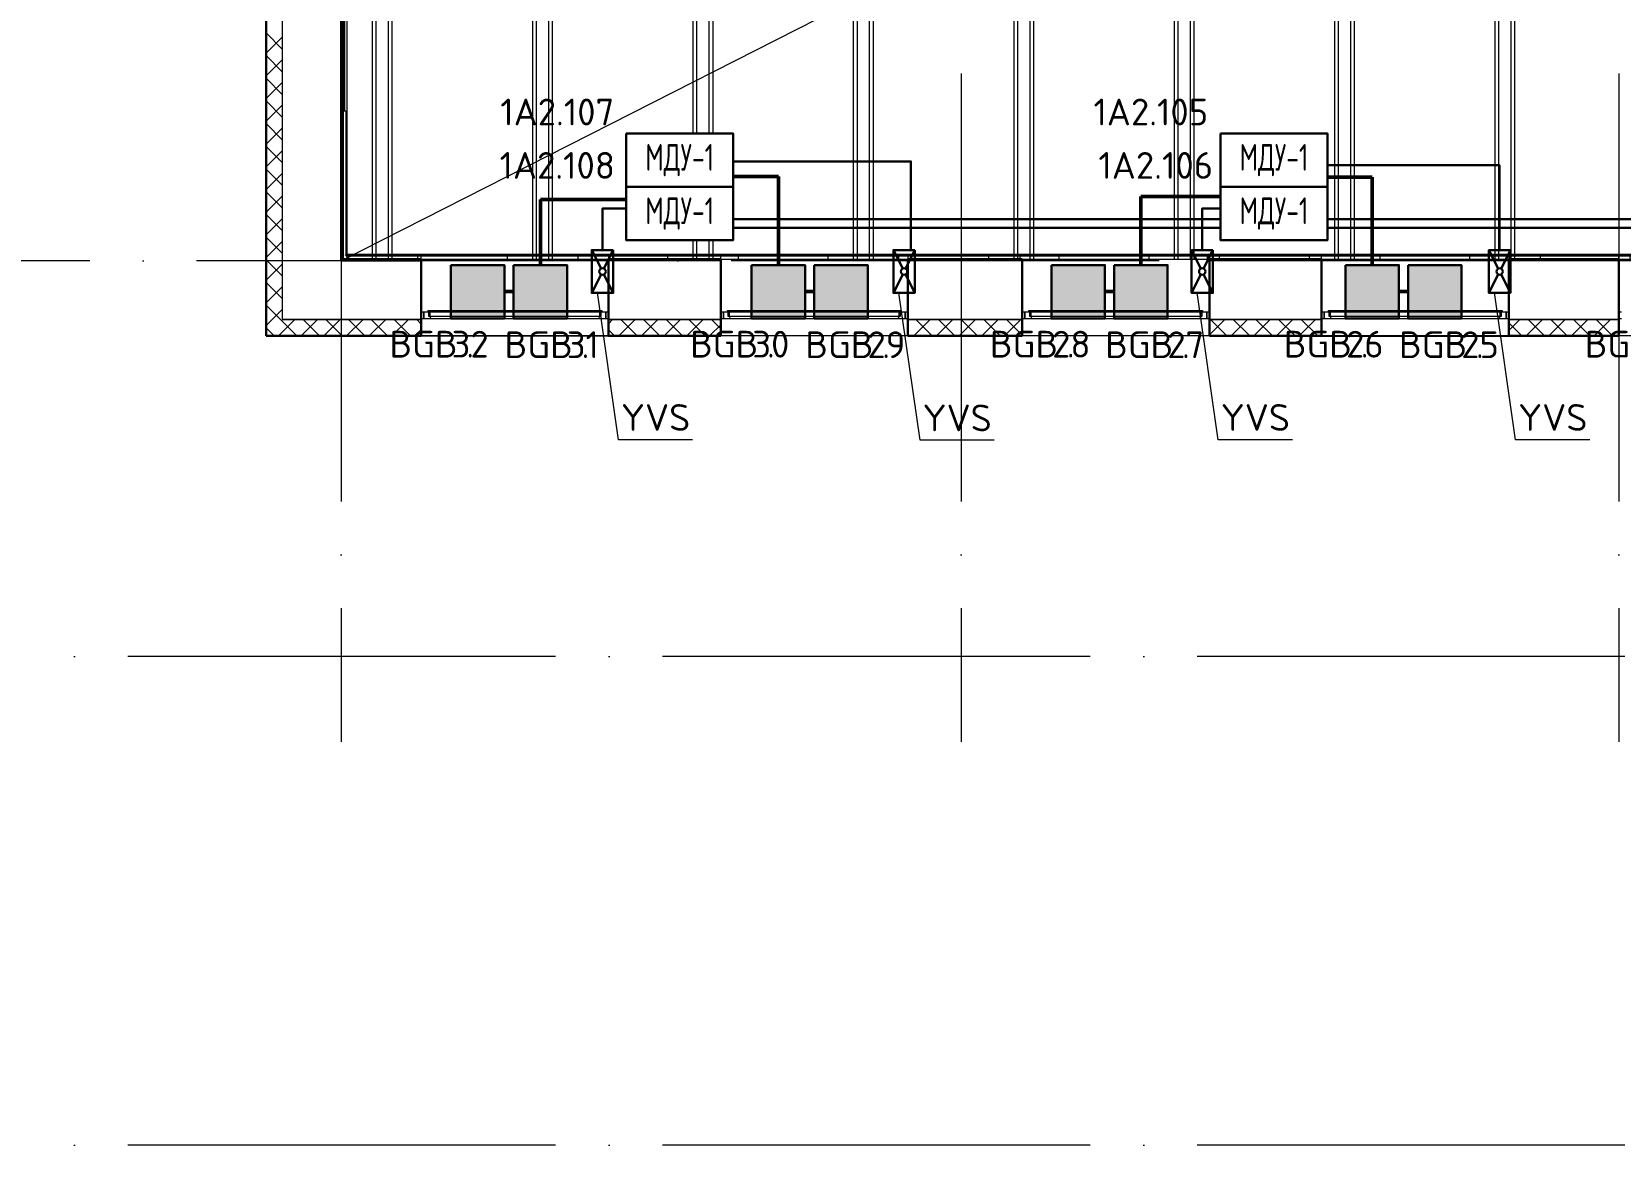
# Model space of a CAD drawing. Header units: millimetres. Extents: x -1073752 to 1436911, y -1379358 to 94781.
# Drawn here: x -1053396 to -1038541, y -1103658 to -1093247 of the extents above; entities that cross this region are included whole.
import ezdxf
from ezdxf.enums import TextEntityAlignment as Align

# ---------------------------------------------------------------- set-up
doc = ezdxf.new("R2010")
doc.units = ezdxf.units.MM
doc.set_wipeout_variables(frame=1)
doc.linetypes.add('ADSK_Линия сетки', pattern=[25, 20, -2.5, 0, -2.5])
doc.linetypes.add('ADSK_Сверху', pattern=[450, 300, -150])
for name, color, linetype, lineweight in [('_ Окна', 7, 'Continuous', 9), ('BGB', 1, 'Continuous', 30), ('RC-Дымоудаление', 1, 'Continuous', 30), ('RC-Линии_связи-Адресные', 5, 'Continuous', 50), ('лс', 5, 'Continuous', 30), ('Ограждение', 252, 'Continuous', 9), ('Окна', 7, 'Continuous', 9), ('Оси', 252, 'Continuous', 9), ('Перекрытие', 252, 'Continuous', 18), ('Стены внутренние', 7, 'Continuous', 18), ('Стены наружные', 7, 'Continuous', 18), ('Стены штриховка', 7, 'Continuous', 9)]:
    doc.layers.add(name, color=color, linetype=linetype, lineweight=lineweight)
for name, color, linetype in [('RC-Позиционные_обозначения', 7, 'Continuous'), ('RC-Таблицы', 7, 'Continuous'), ('TEXT1', 7, 'Continuous')]:
    doc.layers.add(name, color=color, linetype=linetype)
doc.layers.add('Линии', color=7, linetype='Continuous', lineweight=9, true_color=0x00a600)
doc.styles.add('ISOCPEUR', font='isocpeur.ttf', dxfattribs={"height": 250})
doc.styles.add('RubezhCAD', font='isocpeur.ttf')
doc.styles.get("Standard").update_dxf_attribs({"font": 'arial.ttf'})

# ---------------------------------------------------------------- blocks, each defined once
blk = doc.blocks.new('Перекрытия 2 - Перекрытия 1-1699410-3 этаж копия 1')
at = {"layer": 'Перекрытие', "ltscale": 100}
for p, q in [((-26283, 26745), (-26283, 26710)), ((-26046, 26745), (-26046, 26710)), ((-26011, 26745), (-26011, 26710)), ((-25896, 26745), (-25896, 26710)), ((-25861, 26745), (-25861, 26710)), ((-25623, 26745), (-25623, 26710)), ((-24783, 26745), (-24783, 26710)), ((-24546, 26745), (-24546, 26710)), ((-24511, 26745), (-24511, 26710)), ((-24396, 26745), (-24396, 26710)), ((-24361, 26745), (-24361, 26710)), ((-24123, 26745), (-24123, 26710)), ((-23283, 26745), (-23283, 26710)), ((-23046, 26745), (-23046, 26710)), ((-23011, 26745), (-23011, 26710)), ((-22896, 26745), (-22896, 26710)), ((-22861, 26745), (-22861, 26710)), ((-22623, 26745), (-22623, 26710)), ((-21783, 26745), (-21783, 26710)), ((-21546, 26745), (-21546, 26710)), ((-21511, 26745), (-21511, 26710)), ((-21396, 26745), (-21396, 26710)), ((-21361, 26745), (-21361, 26710)), ((-21123, 26745), (-21123, 26710)), ((-20283, 26745), (-20283, 26710)), ((-20046, 26745), (-20046, 26710)), ((-20011, 26745), (-20011, 26710)), ((-19896, 26745), (-19896, 26710)), ((-19861, 26745), (-19861, 26710)), ((-19623, 26745), (-19623, 26710)), ((-18783, 26745), (-18783, 26710)), ((-18546, 26745), (-18546, 26710)), ((-18511, 26745), (-18511, 26710)), ((-18396, 26745), (-18396, 26710)), ((-18361, 26745), (-18361, 26710)), ((-18123, 26745), (-18123, 26710)), ((-17283, 26745), (-17283, 26710)), ((-17046, 26745), (-17046, 26710)), ((-17011, 26745), (-17011, 26710)), ((-16896, 26745), (-16896, 26710)), ((-16861, 26745), (-16861, 26710)), ((-16623, 26745), (-16623, 26710)), ((-15783, 26745), (-15783, 26710)), ((-15546, 26745), (-15546, 26710)), ((-15511, 26745), (-15511, 26710)), ((-15396, 26745), (-15396, 26710)), ((-15361, 26745), (-15361, 26710)), ((-15123, 26745), (-15123, 26710)), ((-14283, 26745), (-14283, 26710)), ((-14046, 26745), (-14046, 26710)), ((-14011, 26745), (-14011, 26710)), ((-13896, 26745), (-13896, 26710)), ((-13861, 26745), (-13861, 26710)), ((-13623, 26745), (-13623, 26710)), ((-12783, 26745), (-12783, 26710)), ((-12546, 26745), (-12546, 26710)), ((-12511, 26745), (-12511, 26710)), ((-12396, 26745), (-12396, 26710)), ((-12361, 26745), (-12361, 26710)), ((-12123, 26745), (-12123, 26710)), ((-11283, 26745), (-11283, 26710)), ((-11046, 26745), (-11046, 26710)), ((-11011, 26745), (-11011, 26710)), ((-10896, 26745), (-10896, 26710)), ((-10861, 26745), (-10861, 26710)), ((-10623, 26745), (-10623, 26710)), ((-9783, 26745), (-9783, 26710)), ((-9546, 26745), (-9546, 26710)), ((-9511, 26745), (-9511, 26710)), ((-9396, 26745), (-9396, 26710)), ((-9361, 26745), (-9361, 26710)), ((-9123, 26745), (-9123, 26710)), ((-8283, 26745), (-8283, 26710)), ((-8046, 26745), (-8046, 26710)), ((-8011, 26745), (-8011, 26710)), ((-7896, 26745), (-7896, 26710)), ((-7861, 26745), (-7861, 26710)), ((-7623, 26745), (-7623, 26710)), ((-6783, 26745), (-6783, 26710)), ((-6546, 26745), (-6546, 26710)), ((-6511, 26745), (-6511, 26710)), ((-6396, 26745), (-6396, 26710)), ((-6361, 26745), (-6361, 26710)), ((-6123, 26745), (-6123, 26710)), ((-5283, 26745), (-5283, 26710)), ((-5046, 26745), (-5046, 26710)), ((-5011, 26745), (-5011, 26710)), ((-4896, 26745), (-4896, 26710)), ((-4861, 26745), (-4861, 26710)), ((-4623, 26745), (-4623, 26710)), ((-3546, 26760), (-3546, 24345)), ((-3511, 26760), (-3511, 24345)), ((-3396, 26760), (-3396, 24345)), ((-3361, 26760), (-3361, 24345)), ((-26283, 26705), (-26283, 15415)), ((-26046, 26705), (-26046, 15415)), ((-26011, 26705), (-26011, 15415)), ((-25896, 26705), (-25896, 15415)), ((-25861, 26705), (-25861, 15415)), ((-24546, 26705), (-24546, 15415)), ((-24511, 26705), (-24511, 15415)), ((-24396, 26705), (-24396, 15415)), ((-24361, 26705), (-24361, 15415)), ((-23046, 26705), (-23046, 15415)), ((-23011, 26705), (-23011, 15415)), ((-22896, 26705), (-22896, 15415)), ((-22861, 26705), (-22861, 15415)), ((-21546, 26705), (-21546, 15415)), ((-21511, 26705), (-21511, 15415)), ((-21396, 26705), (-21396, 15415)), ((-21361, 26705), (-21361, 15415)), ((-20046, 26705), (-20046, 15415)), ((-20011, 26705), (-20011, 15415)), ((-19896, 26705), (-19896, 15415)), ((-19861, 26705), (-19861, 15415)), ((-18546, 26705), (-18546, 15415)), ((-18511, 26705), (-18511, 15415)), ((-18396, 26705), (-18396, 15415)), ((-18361, 26705), (-18361, 15415)), ((-17046, 26705), (-17046, 15415)), ((-17011, 26705), (-17011, 15415)), ((-16896, 26705), (-16896, 15415)), ((-16861, 26705), (-16861, 15415)), ((-15546, 26705), (-15546, 15415)), ((-15511, 26705), (-15511, 15415)), ((-15396, 26705), (-15396, 15415)), ((-15361, 26705), (-15361, 15415)), ((-14046, 26705), (-14046, 15415)), ((-14011, 26705), (-14011, 15415)), ((-13896, 26705), (-13896, 15415)), ((-13861, 26705), (-13861, 15415)), ((-12546, 26705), (-12546, 15415)), ((-12511, 26705), (-12511, 15415)), ((-12396, 26705), (-12396, 15415)), ((-12361, 26705), (-12361, 15415)), ((-11046, 26705), (-11046, 15415)), ((-11011, 26705), (-11011, 15415)), ((-10896, 26705), (-10896, 15415)), ((-10861, 26705), (-10861, 15415)), ((-9546, 26705), (-9546, 15415)), ((-9511, 26705), (-9511, 15415)), ((-9396, 26705), (-9396, 15415)), ((-9361, 26705), (-9361, 15415)), ((-8046, 26705), (-8046, 15415)), ((-8011, 26705), (-8011, 15415)), ((-7896, 26705), (-7896, 15415)), ((-7861, 26705), (-7861, 15415)), ((-6546, 26705), (-6546, 15415)), ((-6511, 26705), (-6511, 15415)), ((-6396, 26705), (-6396, 15415)), ((-6361, 26705), (-6361, 15415)), ((-5046, 26705), (-5046, 15415)), ((-5011, 26705), (-5011, 15415)), ((-4896, 26705), (-4896, 15415)), ((-4861, 26705), (-4861, 15415)), ((-3546, 24225), (-3546, 22155)), ((-3511, 24225), (-3511, 22155)), ((-3396, 24225), (-3396, 22155)), ((-3361, 24225), (-3361, 22155)), ((-3546, 22035), (-3546, 19955)), ((-3511, 22035), (-3511, 19955)), ((-3396, 22035), (-3396, 19955)), ((-3361, 22035), (-3361, 19955)), ((-3546, 19835), (-3546, 18005)), ((-3511, 19835), (-3511, 18005)), ((-3396, 19835), (-3396, 18005)), ((-3361, 19835), (-3361, 18005)), ((-3546, 17885), (-3546, 17095)), ((-3511, 17885), (-3511, 17095)), ((-3396, 17885), (-3396, 17095)), ((-3361, 17885), (-3361, 17095)), ((-3546, 16975), (-3546, 15360)), ((-3511, 16975), (-3511, 15360)), ((-3396, 16975), (-3396, 15360)), ((-3361, 16975), (-3361, 15360)), ((-26283, 15410), (-26283, 15375)), ((-26046, 15410), (-26046, 15375)), ((-26011, 15410), (-26011, 15375)), ((-25896, 15410), (-25896, 15375)), ((-25861, 15410), (-25861, 15375)), ((-25623, 15410), (-25623, 15375)), ((-24783, 15410), (-24783, 15375)), ((-24546, 15410), (-24546, 15375)), ((-24511, 15410), (-24511, 15375)), ((-24396, 15410), (-24396, 15375)), ((-24361, 15410), (-24361, 15375)), ((-24123, 15410), (-24123, 15375)), ((-23283, 15410), (-23283, 15375)), ((-23046, 15410), (-23046, 15375)), ((-23011, 15410), (-23011, 15375)), ((-22896, 15410), (-22896, 15375)), ((-22861, 15410), (-22861, 15375)), ((-22623, 15410), (-22623, 15375)), ((-21783, 15410), (-21783, 15375)), ((-21546, 15410), (-21546, 15375)), ((-21511, 15410), (-21511, 15375)), ((-21396, 15410), (-21396, 15375)), ((-21361, 15410), (-21361, 15375)), ((-21123, 15410), (-21123, 15375)), ((-20283, 15410), (-20283, 15375)), ((-20046, 15410), (-20046, 15375)), ((-20011, 15410), (-20011, 15375)), ((-19896, 15410), (-19896, 15375)), ((-19861, 15410), (-19861, 15375)), ((-19623, 15410), (-19623, 15375)), ((-18783, 15410), (-18783, 15375)), ((-18546, 15410), (-18546, 15375)), ((-18511, 15410), (-18511, 15375)), ((-18396, 15410), (-18396, 15375)), ((-18361, 15410), (-18361, 15375)), ((-18123, 15410), (-18123, 15375)), ((-17283, 15410), (-17283, 15375)), ((-17046, 15410), (-17046, 15375)), ((-17011, 15410), (-17011, 15375)), ((-16896, 15410), (-16896, 15375)), ((-16861, 15410), (-16861, 15375)), ((-16623, 15410), (-16623, 15375)), ((-15783, 15410), (-15783, 15375)), ((-15546, 15410), (-15546, 15375)), ((-15511, 15410), (-15511, 15375)), ((-15396, 15410), (-15396, 15375)), ((-15361, 15410), (-15361, 15375)), ((-15123, 15410), (-15123, 15375)), ((-14283, 15410), (-14283, 15375)), ((-14046, 15410), (-14046, 15375)), ((-14011, 15410), (-14011, 15375)), ((-13896, 15410), (-13896, 15375)), ((-13861, 15410), (-13861, 15375)), ((-13623, 15410), (-13623, 15375)), ((-12783, 15410), (-12783, 15375)), ((-12546, 15410), (-12546, 15375)), ((-12511, 15410), (-12511, 15375)), ((-12396, 15410), (-12396, 15375)), ((-12361, 15410), (-12361, 15375)), ((-12123, 15410), (-12123, 15375)), ((-11283, 15410), (-11283, 15375)), ((-11046, 15410), (-11046, 15375)), ((-11011, 15410), (-11011, 15375)), ((-10896, 15410), (-10896, 15375)), ((-10861, 15410), (-10861, 15375)), ((-10623, 15410), (-10623, 15375)), ((-9783, 15410), (-9783, 15375)), ((-9546, 15410), (-9546, 15375)), ((-9511, 15410), (-9511, 15375)), ((-9396, 15410), (-9396, 15375)), ((-9361, 15410), (-9361, 15375)), ((-9123, 15410), (-9123, 15375)), ((-8283, 15410), (-8283, 15375)), ((-8046, 15410), (-8046, 15375)), ((-8011, 15410), (-8011, 15375)), ((-7896, 15410), (-7896, 15375)), ((-7861, 15410), (-7861, 15375)), ((-7623, 15410), (-7623, 15375)), ((-6783, 15410), (-6783, 15375)), ((-6546, 15410), (-6546, 15375)), ((-6511, 15410), (-6511, 15375)), ((-6396, 15410), (-6396, 15375)), ((-6361, 15410), (-6361, 15375)), ((-6123, 15410), (-6123, 15375)), ((-5283, 15410), (-5283, 15375)), ((-5046, 15410), (-5046, 15375)), ((-5011, 15410), (-5011, 15375)), ((-4896, 15410), (-4896, 15375)), ((-4861, 15410), (-4861, 15375)), ((-4623, 15410), (-4623, 15375))]:
    blk.add_line(p, q, dxfattribs=at)
blk = doc.blocks.new('3 этаж')
at = {"layer": '_ Окна', "color": 251, "true_color": 0x636466}
for p, q in [((251921, 17355), (251896, 17355)), ((251896, 17297), (251921, 17297)), ((251921, 17297), (251921, 17355)), ((253646, 17355), (253621, 17355)), ((253621, 17355), (253621, 17297)), ((253621, 17297), (253646, 17297)), ((254721, 17355), (254696, 17355)), ((254696, 17297), (254721, 17297)), ((254721, 17297), (254721, 17355)), ((256446, 17355), (256421, 17355)), ((256421, 17355), (256421, 17297)), ((256421, 17297), (256446, 17297)), ((257541, 17355), (257516, 17355)), ((257516, 17297), (257541, 17297)), ((257541, 17297), (257541, 17355)), ((259266, 17355), (259241, 17355)), ((259241, 17355), (259241, 17297)), ((259241, 17297), (259266, 17297)), ((260341, 17355), (260316, 17355)), ((260316, 17297), (260341, 17297)), ((260341, 17297), (260341, 17355)), ((262066, 17355), (262041, 17355)), ((262041, 17355), (262041, 17297)), ((262041, 17297), (262066, 17297)), ((263121, 17355), (263096, 17355)), ((263096, 17297), (263121, 17297))]:
    blk.add_line(p, q, dxfattribs=at)
at = {"layer": '_ Окна', "color": 251, "lineweight": 18, "true_color": 0x636466}
for p, q in [((251959, 17355), (251921, 17355)), ((251921, 17355), (251921, 17297)), ((251921, 17297), (251980, 17297)), ((251967, 17314), (251967, 17355)), ((251979, 17314), (251967, 17314)), ((251980, 17297), (251985, 17314)), ((253557, 17314), (253561, 17297)), ((253561, 17297), (253621, 17297)), ((253575, 17314), (253563, 17314)), ((253575, 17355), (253575, 17314)), ((253621, 17355), (253583, 17355)), ((253621, 17297), (253621, 17355)), ((254759, 17355), (254721, 17355)), ((254721, 17355), (254721, 17297)), ((254721, 17297), (254780, 17297)), ((254767, 17314), (254767, 17355)), ((254779, 17314), (254767, 17314)), ((254780, 17297), (254785, 17314)), ((256357, 17314), (256361, 17297)), ((256361, 17297), (256421, 17297)), ((256375, 17314), (256363, 17314)), ((256375, 17355), (256375, 17314)), ((256421, 17355), (256383, 17355)), ((256421, 17297), (256421, 17355)), ((257579, 17355), (257541, 17355)), ((257541, 17355), (257541, 17297)), ((257541, 17297), (257600, 17297)), ((257587, 17314), (257587, 17355)), ((257599, 17314), (257587, 17314)), ((257600, 17297), (257605, 17314)), ((259177, 17314), (259181, 17297)), ((259181, 17297), (259241, 17297)), ((259195, 17314), (259183, 17314)), ((259195, 17355), (259195, 17314)), ((259241, 17355), (259203, 17355)), ((259241, 17297), (259241, 17355)), ((260379, 17355), (260341, 17355)), ((260341, 17355), (260341, 17297)), ((260341, 17297), (260400, 17297)), ((260387, 17314), (260387, 17355)), ((260399, 17314), (260387, 17314)), ((260400, 17297), (260405, 17314)), ((261977, 17314), (261981, 17297)), ((261981, 17297), (262041, 17297)), ((261995, 17314), (261983, 17314)), ((261995, 17355), (261995, 17314)), ((262041, 17355), (262003, 17355)), ((262041, 17297), (262041, 17355))]:
    blk.add_line(p, q, dxfattribs=at)
at = {"layer": 'Линии', "color": 251, "linetype": 'ADSK_Сверху', "ltscale": 200, "true_color": 0x636466}
blk.add_line((251146, 17837), (273586, 29237), dxfattribs=at)
at = {"layer": 'Ограждение', "color": 251, "true_color": 0x636466}
blk.add_line((251181, 19237), (251181, 22437), dxfattribs=at)
at = {"layer": 'Окна', "color": 251, "true_color": 0x636466}
for p, q in [((251959, 17372), (253583, 17372)), ((251959, 17355), (251959, 17372)), ((253583, 17355), (251959, 17355)), ((251979, 17314), (251979, 17355)), ((253563, 17314), (251979, 17314)), ((251980, 17297), (253561, 17297)), ((253563, 17355), (253563, 17314)), ((253583, 17372), (253583, 17355)), ((254759, 17372), (256383, 17372)), ((254759, 17355), (254759, 17372)), ((256383, 17355), (254759, 17355)), ((254779, 17314), (254779, 17355)), ((256363, 17314), (254779, 17314)), ((254780, 17297), (256361, 17297)), ((256363, 17355), (256363, 17314)), ((256383, 17372), (256383, 17355)), ((257579, 17372), (259203, 17372)), ((257579, 17355), (257579, 17372)), ((259203, 17355), (257579, 17355)), ((257599, 17314), (257599, 17355)), ((259183, 17314), (257599, 17314)), ((257600, 17297), (259181, 17297)), ((259183, 17355), (259183, 17314)), ((259203, 17372), (259203, 17355)), ((260379, 17372), (262003, 17372)), ((260379, 17355), (260379, 17372)), ((262003, 17355), (260379, 17355)), ((260399, 17314), (260399, 17355)), ((261983, 17314), (260399, 17314)), ((260400, 17297), (261981, 17297)), ((261983, 17355), (261983, 17314)), ((262003, 17372), (262003, 17355))]:
    blk.add_line(p, q, dxfattribs=at)
at = {"layer": 'Оси', "color": 251, "linetype": 'ADSK_Линия сетки', "ltscale": 200, "true_color": 0x636466}
for p, q in [((251146, 34587), (251146, 13337)), ((256946, 34587), (256946, 13337)), ((263096, 34587), (263096, 13337)), ((308796, 17837), (237074, 17837)), ((283153, 14137), (237074, 14137)), ((283153, 9567), (237074, 9567))]:
    blk.add_line(p, q, dxfattribs=at)
at = {"layer": 'Стены внутренние', "color": 251, "lineweight": 30, "true_color": 0x636466}
for p, q in [((250444, 29939), (250444, 17135)), ((251146, 17837), (251146, 17837)), ((251896, 17837), (251896, 17287)), ((253646, 17837), (253646, 17287)), ((254696, 17837), (254696, 17287)), ((256446, 17837), (256446, 17287)), ((257516, 17837), (257516, 17287)), ((259266, 17837), (259266, 17287)), ((260316, 17837), (260316, 17287)), ((262066, 17837), (262066, 17287)), ((263096, 17837), (263096, 17287)), ((251896, 17135), (251896, 17287)), ((253646, 17135), (253646, 17287)), ((254696, 17135), (254696, 17287)), ((256446, 17135), (256446, 17287)), ((257516, 17135), (257516, 17287)), ((259266, 17135), (259266, 17287)), ((260316, 17135), (260316, 17287)), ((262066, 17135), (262066, 17287)), ((263096, 17135), (263096, 17287)), ((250444, 17135), (251896, 17135)), ((253646, 17135), (254696, 17135)), ((257516, 17135), (256446, 17135)), ((259266, 17135), (260316, 17135)), ((262066, 17135), (263096, 17135))]:
    blk.add_line(p, q, dxfattribs=at)
at = {"layer": 'Стены внутренние', "color": 251, "true_color": 0x636466}
for p, q in [((250596, 29787), (250596, 17287)), ((254696, 17837), (253646, 17837)), ((257516, 17837), (256446, 17837)), ((260316, 17837), (259266, 17837)), ((263096, 17837), (262066, 17837)), ((250596, 17287), (251896, 17287)), ((253646, 17287), (254696, 17287)), ((254696, 17287), (253646, 17287)), ((256446, 17287), (257516, 17287)), ((257516, 17287), (256446, 17287)), ((259266, 17287), (260316, 17287)), ((260316, 17287), (259266, 17287)), ((262066, 17287), (263096, 17287)), ((263096, 17287), (262066, 17287)), ((253646, 17135), (251896, 17135)), ((256446, 17135), (254696, 17135)), ((259266, 17135), (257516, 17135)), ((262066, 17135), (260316, 17135)), ((264846, 17135), (263096, 17135))]:
    blk.add_line(p, q, dxfattribs=at)
at = {"layer": 'Стены внутренние', "color": 251, "linetype": 'Continuous', "lineweight": 9, "true_color": 0x636466}
for p, q in [((250596, 19816), (250446, 19966)), ((250446, 19952), (250446, 19952)), ((250446, 19776), (250596, 19926)), ((250596, 19604), (250446, 19754)), ((250446, 19564), (250596, 19714)), ((250596, 19392), (250446, 19542)), ((250446, 19352), (250596, 19502)), ((250596, 19180), (250446, 19330)), ((250446, 19140), (250596, 19290)), ((250596, 18968), (250446, 19118)), ((250446, 18927), (250596, 19077)), ((250596, 18756), (250446, 18906)), ((250446, 18715), (250596, 18865)), ((250596, 18544), (250446, 18694)), ((250446, 18503), (250596, 18653)), ((250596, 18331), (250446, 18481)), ((250446, 18291), (250596, 18441)), ((250596, 18119), (250446, 18269)), ((250446, 18079), (250596, 18229)), ((250596, 17907), (250446, 18057)), ((250446, 17867), (250596, 18017)), ((250446, 17920), (250444, 17923)), ((250596, 17695), (250446, 17845)), ((250446, 17655), (250596, 17805)), ((250596, 17483), (250446, 17633)), ((250446, 17442), (250596, 17592)), ((250596, 17271), (250446, 17421)), ((250446, 17230), (250596, 17380)), ((250596, 17168), (250714, 17287)), ((250730, 17137), (250596, 17271)), ((250776, 17137), (250926, 17287)), ((250942, 17137), (250792, 17287)), ((250988, 17137), (251138, 17287)), ((251154, 17137), (251004, 17287)), ((251201, 17137), (251351, 17287)), ((251366, 17137), (251216, 17287)), ((251413, 17137), (251563, 17287)), ((251578, 17137), (251428, 17287)), ((251625, 17137), (251775, 17287)), ((251791, 17137), (251641, 17287)), ((251896, 17244), (251853, 17287)), ((253646, 17248), (253684, 17287)), ((253746, 17137), (253896, 17287)), ((253912, 17137), (253762, 17287)), ((253958, 17137), (254108, 17287)), ((254124, 17137), (253974, 17287)), ((254170, 17137), (254320, 17287)), ((254336, 17137), (254186, 17287)), ((254383, 17137), (254533, 17287)), ((254548, 17137), (254398, 17287)), ((254595, 17137), (254696, 17238)), ((254694, 17203), (254610, 17287)), ((256504, 17137), (256654, 17287)), ((256670, 17137), (256520, 17287)), ((256716, 17137), (256866, 17287)), ((256882, 17137), (256732, 17287)), ((256928, 17137), (257078, 17287)), ((257094, 17137), (256944, 17287)), ((257140, 17137), (257290, 17287)), ((257306, 17137), (257156, 17287)), ((257352, 17137), (257502, 17287)), ((257514, 17141), (257368, 17287)), ((259268, 17143), (259412, 17287)), ((259427, 17137), (259277, 17287)), ((259474, 17137), (259624, 17287)), ((259640, 17137), (259490, 17287)), ((259686, 17137), (259836, 17287)), ((259852, 17137), (259702, 17287)), ((259898, 17137), (260048, 17287)), ((260064, 17137), (259914, 17287)), ((260110, 17137), (260260, 17287)), ((260276, 17137), (260126, 17287)), ((262185, 17137), (262066, 17256)), ((262068, 17185), (262169, 17287)), ((262231, 17137), (262381, 17287)), ((262397, 17137), (262247, 17287)), ((262444, 17137), (262594, 17287)), ((262609, 17137), (262459, 17287)), ((262656, 17137), (262806, 17287)), ((262821, 17137), (262671, 17287)), ((262868, 17137), (263018, 17287)), ((263034, 17137), (262884, 17287)), ((263096, 17287), (263096, 17287)), ((250518, 17137), (250446, 17209)), ((250564, 17137), (250596, 17168)), ((250899, 17135), (250898, 17137)), ((251042, 17137), (251041, 17136)), ((251276, 17137), (251275, 17135)), ((251837, 17137), (251894, 17193)), ((253700, 17137), (253648, 17189)), ((253715, 17135), (253713, 17137)), ((253740, 17137), (253739, 17135)), ((254092, 17137), (254091, 17135)), ((256458, 17137), (256448, 17146)), ((256556, 17137), (256555, 17135)), ((259371, 17137), (259371, 17136)), ((262070, 17137), (262068, 17135)), ((262865, 17135), (262864, 17137)), ((262891, 17137), (262890, 17135)), ((263080, 17137), (263094, 17150))]:
    blk.add_line(p, q, dxfattribs=at)
at = {"layer": 'Стены наружные', "color": 251, "lineweight": 30, "true_color": 0x636466}
for p, q in [((251146, 17837), (251146, 29237)), ((251161, 29222), (251161, 17852)), ((251161, 17852), (251896, 17852)), ((251191, 17892), (273541, 17892)), ((251191, 17887), (251191, 17892)), ((273541, 17887), (251191, 17887)), ((251896, 17852), (251896, 17837)), ((253646, 17852), (254696, 17852)), ((253646, 17852), (253646, 17837)), ((254696, 17852), (254696, 17837)), ((257516, 17852), (256446, 17852)), ((256446, 17852), (256446, 17837)), ((257516, 17852), (257516, 17837)), ((259266, 17852), (260316, 17852)), ((259266, 17852), (259266, 17837)), ((260316, 17852), (260316, 17837)), ((262066, 17852), (263096, 17852)), ((262066, 17852), (262066, 17837)), ((263096, 17852), (263096, 17837))]:
    blk.add_line(p, q, dxfattribs=at)
at = {"layer": 'Стены наружные', "color": 251, "linetype": 'Continuous', "lineweight": 9, "true_color": 0x636466}
for p, q in [((251146, 19840), (251161, 19855)), ((251146, 19415), (251161, 19430)), ((251146, 18991), (251161, 19006)), ((251146, 18567), (251161, 18582)), ((251146, 18142), (251161, 18157)), ((251264, 17837), (251279, 17852)), ((251688, 17837), (251703, 17852)), ((253810, 17837), (253825, 17852)), ((254234, 17837), (254249, 17852)), ((254658, 17837), (254673, 17852)), ((256780, 17837), (256795, 17852)), ((257204, 17837), (257219, 17852)), ((259325, 17837), (259340, 17852)), ((259749, 17837), (259764, 17852)), ((260174, 17837), (260189, 17852)), ((262295, 17837), (262310, 17852)), ((262719, 17837), (262734, 17852))]:
    blk.add_line(p, q, dxfattribs=at)
at = {"layer": 'Стены наружные', "color": 251, "true_color": 0x636466}
for p, q in [((251161, 19237), (251191, 19237)), ((251191, 19237), (251191, 17892)), ((251146, 17837), (251896, 17837)), ((251191, 17887), (251191, 17882)), ((251191, 17882), (257496, 17882)), ((251896, 17852), (251896, 17882)), ((251896, 17852), (253646, 17852)), ((253646, 17882), (253646, 17852)), ((254696, 17852), (254696, 17882)), ((254696, 17852), (256446, 17852)), ((256446, 17882), (256446, 17852)), ((257496, 17882), (263096, 17882)), ((257496, 17852), (257496, 17882)), ((257516, 17852), (259266, 17852)), ((259246, 17882), (259246, 17852)), ((260316, 17852), (260316, 17882)), ((260316, 17852), (262066, 17852)), ((262066, 17882), (262066, 17852)), ((263096, 17882), (268716, 17882)), ((263096, 17852), (263096, 17882)), ((263096, 17852), (264846, 17852)), ((251371, 17130), (251371, 17135)), ((254166, 17130), (251371, 17130)), ((251896, 17135), (251896, 17130)), ((253646, 17130), (253646, 17135)), ((254171, 17129), (253646, 17129)), ((254166, 17130), (254166, 17135)), ((254166, 17134), (254171, 17134)), ((254171, 17130), (254171, 17135)), ((254696, 17130), (254171, 17130)), ((254696, 17130), (254696, 17135)), ((256971, 17130), (256971, 17135)), ((257496, 17130), (256971, 17130)), ((257496, 17130), (257496, 17135)), ((259781, 17134), (262581, 17134)), ((259781, 17129), (259781, 17134)), ((262581, 17129), (259781, 17129)), ((260316, 17134), (260316, 17129)), ((262066, 17129), (262066, 17134)), ((262581, 17129), (262581, 17135)), ((263096, 17130), (262581, 17130)), ((263096, 17135), (263096, 17130))]:
    blk.add_line(p, q, dxfattribs=at)
at = {"layer": 'Стены штриховка', "color": 251, "true_color": 0x636466}
for p, q in [((250446, 17135), (250446, 29939)), ((251896, 17287), (250596, 17287)), ((251894, 17137), (250444, 17137)), ((251894, 17211), (251894, 17137)), ((251896, 17211), (251894, 17211)), ((253648, 17211), (253646, 17211)), ((253648, 17137), (253648, 17211)), ((254694, 17137), (253648, 17137)), ((254694, 17211), (254694, 17137)), ((254696, 17211), (254694, 17211)), ((256448, 17211), (256446, 17211)), ((256448, 17137), (256448, 17211)), ((257514, 17137), (256448, 17137)), ((257514, 17211), (257514, 17137)), ((257516, 17211), (257514, 17211)), ((259268, 17211), (259266, 17211)), ((259268, 17137), (259268, 17211)), ((260314, 17137), (259268, 17137)), ((260314, 17211), (260314, 17137)), ((260316, 17211), (260314, 17211)), ((262068, 17211), (262066, 17211)), ((262068, 17137), (262068, 17211)), ((263094, 17137), (262068, 17137)), ((263094, 17211), (263094, 17137)), ((263096, 17211), (263094, 17211))]:
    blk.add_line(p, q, dxfattribs=at)
at = {"layer": 'Перекрытие', "color": 251, "true_color": 0x636466}
blk.add_blockref('Перекрытия 2 - Перекрытия 1-1699410-3 этаж копия 1', (277482, 2476), dxfattribs=at)
blk = doc.blocks.new('*U2692')
at = {"layer": 'BGB'}
h = blk.add_hatch(color=256, dxfattribs=at)
h.paths.add_polyline_path([(250, -250), (250, 250), (-250, 250), (-250, -250)])
h.paths.add_polyline_path([(-217, -75), (-217, 75), (217, 75), (217, -75)], flags=16)
at = {"layer": 'BGB', "true_color": 0xffffff}
blk.add_hatch(color=7, dxfattribs=at).paths.add_polyline_path([(217, -75), (217, 75), (-217, 75), (-217, -75)])
at = {"layer": 'BGB'}
blk.add_lwpolyline([(-250, 250), (-250, -250), (250, -250), (250, 250)], close=True, dxfattribs=at)
at = {"layer": 'TEXT1', "style": 'RubezhCAD'}
for s, p in [('BGB', (-826, -615)), ('.', (-107, -615))]:
    blk.add_text(s, height=250, dxfattribs=at).set_placement(p)
blk.add_attdef('PPK', text='', height=250, dxfattribs=at).set_placement((-836, -615), align=Align.RIGHT)
for tag, p in [('SHL', (-244, -615)), ('N', (-64, -615))]:
    blk.add_attdef(tag, p, '', height=250, dxfattribs=at)
blk = doc.blocks.new('*U2693')
at = {"layer": 'BGB'}
h = blk.add_hatch(color=256, dxfattribs=at)
h.paths.add_polyline_path([(250, -250), (250, 250), (-250, 250), (-250, -250)])
h.paths.add_polyline_path([(-217, -75), (-217, 75), (217, 75), (217, -75)], flags=16)
at = {"layer": 'BGB', "true_color": 0xffffff}
blk.add_hatch(color=7, dxfattribs=at).paths.add_polyline_path([(217, -75), (217, 75), (-217, 75), (-217, -75)])
at = {"layer": 'BGB'}
blk.add_lwpolyline([(-250, 250), (-250, -250), (250, -250), (250, 250)], close=True, dxfattribs=at)
at = {"layer": 'TEXT1', "style": 'RubezhCAD'}
for s, p in [('BGB', (-334, -620)), ('.', (385, -620))]:
    blk.add_text(s, height=250, dxfattribs=at).set_placement(p)
blk.add_attdef('PPK', text='', height=250, dxfattribs=at).set_placement((-344, -620), align=Align.RIGHT)
for tag, p in [('SHL', (247, -620)), ('N', (428, -620))]:
    blk.add_attdef(tag, p, '', height=250, dxfattribs=at)
blk = doc.blocks.new('*U2694')
at = {"layer": 'BGB'}
h = blk.add_hatch(color=256, dxfattribs=at)
h.paths.add_polyline_path([(250, -250), (250, 250), (-250, 250), (-250, -250)])
h.paths.add_polyline_path([(-217, -75), (-217, 75), (217, 75), (217, -75)], flags=16)
at = {"layer": 'BGB', "true_color": 0xffffff}
blk.add_hatch(color=7, dxfattribs=at).paths.add_polyline_path([(217, -75), (217, 75), (-217, 75), (-217, -75)])
at = {"layer": 'BGB'}
blk.add_lwpolyline([(-250, 250), (-250, -250), (250, -250), (250, 250)], close=True, dxfattribs=at)
at = {"layer": 'TEXT1', "style": 'RubezhCAD'}
for s, p in [('BGB', (-826, -615)), ('.', (-107, -615))]:
    blk.add_text(s, height=250, dxfattribs=at).set_placement(p)
blk.add_attdef('PPK', text='', height=250, dxfattribs=at).set_placement((-836, -615), align=Align.RIGHT)
for tag, p in [('SHL', (-244, -615)), ('N', (-64, -615))]:
    blk.add_attdef(tag, p, '', height=250, dxfattribs=at)
blk = doc.blocks.new('*U2695')
at = {"layer": 'BGB'}
h = blk.add_hatch(color=256, dxfattribs=at)
h.paths.add_polyline_path([(250, -250), (250, 250), (-250, 250), (-250, -250)])
h.paths.add_polyline_path([(-217, -75), (-217, 75), (217, 75), (217, -75)], flags=16)
at = {"layer": 'BGB', "true_color": 0xffffff}
blk.add_hatch(color=7, dxfattribs=at).paths.add_polyline_path([(217, -75), (217, 75), (-217, 75), (-217, -75)])
at = {"layer": 'BGB'}
blk.add_lwpolyline([(-250, 250), (-250, -250), (250, -250), (250, 250)], close=True, dxfattribs=at)
at = {"layer": 'TEXT1', "style": 'RubezhCAD'}
for s, p in [('BGB', (-334, -620)), ('.', (385, -620))]:
    blk.add_text(s, height=250, dxfattribs=at).set_placement(p)
blk.add_attdef('PPK', text='', height=250, dxfattribs=at).set_placement((-344, -620), align=Align.RIGHT)
for tag, p in [('SHL', (247, -620)), ('N', (428, -620))]:
    blk.add_attdef(tag, p, '', height=250, dxfattribs=at)
blk = doc.blocks.new('*U2696')
at = {"layer": 'BGB'}
h = blk.add_hatch(color=256, dxfattribs=at)
h.paths.add_polyline_path([(250, -250), (250, 250), (-250, 250), (-250, -250)])
h.paths.add_polyline_path([(-217, -75), (-217, 75), (217, 75), (217, -75)], flags=16)
at = {"layer": 'BGB', "true_color": 0xffffff}
blk.add_hatch(color=7, dxfattribs=at).paths.add_polyline_path([(217, -75), (217, 75), (-217, 75), (-217, -75)])
at = {"layer": 'BGB'}
blk.add_lwpolyline([(-250, 250), (-250, -250), (250, -250), (250, 250)], close=True, dxfattribs=at)
at = {"layer": 'TEXT1', "style": 'RubezhCAD'}
for s, p in [('BGB', (-826, -615)), ('.', (-107, -615))]:
    blk.add_text(s, height=250, dxfattribs=at).set_placement(p)
blk.add_attdef('PPK', text='', height=250, dxfattribs=at).set_placement((-836, -615), align=Align.RIGHT)
for tag, p in [('SHL', (-244, -615)), ('N', (-64, -615))]:
    blk.add_attdef(tag, p, '', height=250, dxfattribs=at)
blk = doc.blocks.new('*U2716')
at = {"layer": 'BGB'}
h = blk.add_hatch(color=256, dxfattribs=at)
h.paths.add_polyline_path([(250, -250), (250, 250), (-250, 250), (-250, -250)])
h.paths.add_polyline_path([(-217, -75), (-217, 75), (217, 75), (217, -75)], flags=16)
at = {"layer": 'BGB', "true_color": 0xffffff}
blk.add_hatch(color=7, dxfattribs=at).paths.add_polyline_path([(217, -75), (217, 75), (-217, 75), (-217, -75)])
at = {"layer": 'BGB'}
blk.add_lwpolyline([(-250, 250), (-250, -250), (250, -250), (250, 250)], close=True, dxfattribs=at)
at = {"layer": 'TEXT1', "style": 'RubezhCAD'}
for s, p in [('BGB', (-334, -620)), ('.', (385, -620))]:
    blk.add_text(s, height=250, dxfattribs=at).set_placement(p)
blk.add_attdef('PPK', text='', height=250, dxfattribs=at).set_placement((-344, -620), align=Align.RIGHT)
for tag, p in [('SHL', (247, -620)), ('N', (428, -620))]:
    blk.add_attdef(tag, p, '', height=250, dxfattribs=at)
blk = doc.blocks.new('*U2717')
at = {"layer": 'BGB'}
h = blk.add_hatch(color=256, dxfattribs=at)
h.paths.add_polyline_path([(250, -250), (250, 250), (-250, 250), (-250, -250)])
h.paths.add_polyline_path([(-217, -75), (-217, 75), (217, 75), (217, -75)], flags=16)
at = {"layer": 'BGB', "true_color": 0xffffff}
blk.add_hatch(color=7, dxfattribs=at).paths.add_polyline_path([(217, -75), (217, 75), (-217, 75), (-217, -75)])
at = {"layer": 'BGB'}
blk.add_lwpolyline([(-250, 250), (-250, -250), (250, -250), (250, 250)], close=True, dxfattribs=at)
at = {"layer": 'TEXT1', "style": 'RubezhCAD'}
for s, p in [('BGB', (-826, -615)), ('.', (-107, -615))]:
    blk.add_text(s, height=250, dxfattribs=at).set_placement(p)
blk.add_attdef('PPK', text='', height=250, dxfattribs=at).set_placement((-836, -615), align=Align.RIGHT)
for tag, p in [('SHL', (-244, -615)), ('N', (-64, -615))]:
    blk.add_attdef(tag, p, '', height=250, dxfattribs=at)
blk = doc.blocks.new('*U2718')
at = {"layer": 'BGB'}
h = blk.add_hatch(color=256, dxfattribs=at)
h.paths.add_polyline_path([(250, -250), (250, 250), (-250, 250), (-250, -250)])
h.paths.add_polyline_path([(-217, -75), (-217, 75), (217, 75), (217, -75)], flags=16)
at = {"layer": 'BGB', "true_color": 0xffffff}
blk.add_hatch(color=7, dxfattribs=at).paths.add_polyline_path([(217, -75), (217, 75), (-217, 75), (-217, -75)])
at = {"layer": 'BGB'}
blk.add_lwpolyline([(-250, 250), (-250, -250), (250, -250), (250, 250)], close=True, dxfattribs=at)
at = {"layer": 'TEXT1', "style": 'RubezhCAD'}
for s, p in [('BGB', (-334, -620)), ('.', (385, -620))]:
    blk.add_text(s, height=250, dxfattribs=at).set_placement(p)
blk.add_attdef('PPK', text='', height=250, dxfattribs=at).set_placement((-344, -620), align=Align.RIGHT)
for tag, p in [('SHL', (247, -620)), ('N', (428, -620))]:
    blk.add_attdef(tag, p, '', height=250, dxfattribs=at)
blk = doc.blocks.new('*U2719')
at = {"layer": 'BGB'}
h = blk.add_hatch(color=256, dxfattribs=at)
h.paths.add_polyline_path([(250, -250), (250, 250), (-250, 250), (-250, -250)])
h.paths.add_polyline_path([(-217, -75), (-217, 75), (217, 75), (217, -75)], flags=16)
at = {"layer": 'BGB', "true_color": 0xffffff}
blk.add_hatch(color=7, dxfattribs=at).paths.add_polyline_path([(217, -75), (217, 75), (-217, 75), (-217, -75)])
at = {"layer": 'BGB'}
blk.add_lwpolyline([(-250, 250), (-250, -250), (250, -250), (250, 250)], close=True, dxfattribs=at)
at = {"layer": 'TEXT1', "style": 'RubezhCAD'}
for s, p in [('BGB', (-826, -615)), ('.', (-107, -615))]:
    blk.add_text(s, height=250, dxfattribs=at).set_placement(p)
blk.add_attdef('PPK', text='', height=250, dxfattribs=at).set_placement((-836, -615), align=Align.RIGHT)
for tag, p in [('SHL', (-244, -615)), ('N', (-64, -615))]:
    blk.add_attdef(tag, p, '', height=250, dxfattribs=at)
blk = doc.blocks.new('A$C73BA6E17')
at = {"color": 5, "lineweight": 30}
for points in [[(0, 200), (400, 200), (400, 0), (0, 0), (0, 200)], [(0, 200), (173, 113)], [(400, 200), (227, 113)], [(173, 87), (0, 0)], [(227, 87), (400, 0)]]:
    blk.add_lwpolyline(points, dxfattribs=at)
blk.add_circle((200, 100), 30, dxfattribs=at)
blk = doc.blocks.new('RC-UGO-MDU-01')
at = {"layer": 'RC-Дымоудаление'}
blk.add_point((0, 0), dxfattribs=at)
blk.add_wipeout([(5, 2.5), (5, -2.5), (-5, -2.5), (-5, 2.5)]).dxf.layer = 'RC-Дымоудаление'
blk.add_wipeout([(-5, -2.5), (-5, 2.5), (5, 2.5), (5, -2.5)]).dxf.layer = 'RC-Дымоудаление'
blk.add_lwpolyline([(-5, 2.5), (5, 2.5), (5, -2.5), (-5, -2.5), (-5, 2.5)], close=True, dxfattribs=at)
at = {"layer": 'RC-Дымоудаление', "ltscale": 100, "style": 'ISOCPEUR', "width": 0.7}
blk.add_text('МДУ-1', height=2.5, dxfattribs=at).set_placement((0, 0), align=Align.MIDDLE)
at = {"layer": 'RC-Дымоудаление'}
blk.add_attdef('PSTN', text='', height=2.5, dxfattribs=at).set_placement((5.82, 2.37), align=Align.BOTTOM_CENTER)

msp = doc.modelspace()

# ---------------------------------------------------------------- linework, layer by layer
at = {"layer": 'RC-Линии_связи-Адресные', "color": 3, "ltscale": 2}
for p, q in [((-1046413.9, -1094599.3), (-1046837.1, -1094599.3)), ((-1046413.9, -1095428.1), (-1046413.9, -1094599.3)), ((-1040861.5, -1094605.1), (-1041279.5, -1094605.1)), ((-1040861.5, -1095428.1), (-1040861.5, -1094605.1)), ((-1048640.2, -1095428.1), (-1048640.2, -1094816.3)), ((-1048640.2, -1094816.3), (-1047836.7, -1094816.3)), ((-1043024.4, -1095428.1), (-1043024.4, -1094785.9)), ((-1043024.4, -1094785.9), (-1042279.1, -1094785.9)), ((-1048975.8, -1095676.1), (-1048890.2, -1095676.1)), ((-1046163.9, -1095676.1), (-1046078.3, -1095676.1)), ((-1043360, -1095676.1), (-1043274.4, -1095676.1)), ((-1040611.5, -1095676.1), (-1040525.9, -1095676.1))]:
    msp.add_line(p, q, dxfattribs=at)
at = {"layer": 'лс'}
for p, q in [((-1046837.1, -1094999.4), (-1028498.4, -1094999.4)), ((-1043373.7, -1095081.1), (-1046837.1, -1095081.1)), ((-1040583.7, -1095081.1), (-1043373.7, -1095081.1)), ((-1037809.8, -1095081.1), (-1040583.7, -1095081.1))]:
    msp.add_line(p, q, dxfattribs=at)
at = {"layer": 'лс', "color": 11}
for points in [[(-1046837.1, -1094458.5), (-1045175, -1094458.5), (-1045175, -1095288.6)], [(-1041279.5, -1094494.7), (-1039668.7, -1094494.7), (-1039668.7, -1095288.6)], [(-1047836.7, -1094899.4), (-1048058.7, -1094899.4), (-1048058.7, -1095288.6)], [(-1042279.1, -1094899.4), (-1042449.9, -1094899.4), (-1042449.9, -1095288.6)]]:
    msp.add_lwpolyline(points, dxfattribs=at)
at = {"layer": 'лс', "color": 0, "lineweight": 20}
for points in [[(-1047215.8, -1097061.3), (-1047909.5, -1097061.3), (-1048106.4, -1095684)], [(-1044395.8, -1097065.9), (-1045089.5, -1097065.9), (-1045286.4, -1095688.6)], [(-1041607.2, -1097061.3), (-1042300.9, -1097061.3), (-1042497.8, -1095684)], [(-1038825.7, -1097061.3), (-1039519.4, -1097061.3), (-1039716.3, -1095684)]]:
    msp.add_lwpolyline(points, dxfattribs=at)

# ---------------------------------------------------------------- block references
msp.add_blockref('3 этаж', (-1301649.5, -1113224.3))
at = {"rotation": 270}
for p in [(-1048158.7, -1095288.6), (-1045338.7, -1095288.6), (-1042550, -1095288.6), (-1039768.6, -1095288.6)]:
    msp.add_blockref('A$C73BA6E17', p, dxfattribs=at)
at = {"layer": 'BGB'}
ref = msp.add_blockref('*U2719', (-1049225.8, -1095678.1), dxfattribs=at)
ref.add_attrib('SHL', '32', (-1049470.1, -1096293.2), dxfattribs={"layer": 'TEXT1', "height": 250, "style": 'RubezhCAD'})
ref = msp.add_blockref('*U2718', (-1048640.2, -1095678.1), dxfattribs=at)
ref.add_attrib('SHL', '31', (-1048392.9, -1096298.1), dxfattribs={"layer": 'TEXT1', "height": 250, "style": 'RubezhCAD'})
ref = msp.add_blockref('*U2717', (-1046413.9, -1095678.1), dxfattribs=at)
ref.add_attrib('SHL', '30', (-1046658.2, -1096293.2), dxfattribs={"layer": 'TEXT1', "height": 250, "style": 'RubezhCAD'})
ref = msp.add_blockref('*U2716', (-1045828.3, -1095678.1), dxfattribs=at)
ref.add_attrib('SHL', '29', (-1045581, -1096298.1), dxfattribs={"layer": 'TEXT1', "height": 250, "style": 'RubezhCAD'})
ref = msp.add_blockref('*U2696', (-1043610, -1095678.1), dxfattribs=at)
ref.add_attrib('SHL', '28', (-1043854.3, -1096293.2), dxfattribs={"layer": 'TEXT1', "height": 250, "style": 'RubezhCAD'})
ref = msp.add_blockref('*U2695', (-1043024.4, -1095678.1), dxfattribs=at)
ref.add_attrib('SHL', '27', (-1042777.2, -1096298.1), dxfattribs={"layer": 'TEXT1', "height": 250, "style": 'RubezhCAD'})
ref = msp.add_blockref('*U2694', (-1040861.5, -1095678.1), dxfattribs=at)
ref.add_attrib('SHL', '26', (-1041105.8, -1096293.2), dxfattribs={"layer": 'TEXT1', "height": 250, "style": 'RubezhCAD'})
ref = msp.add_blockref('*U2693', (-1040275.9, -1095678.1), dxfattribs=at)
ref.add_attrib('SHL', '25', (-1040028.6, -1096298.1), dxfattribs={"layer": 'TEXT1', "height": 250, "style": 'RubezhCAD'})
ref = msp.add_blockref('*U2692', (-1038047.3, -1095678.1), dxfattribs=at)
ref.add_attrib('SHL', '24', (-1038291.6, -1096293.2), dxfattribs={"layer": 'TEXT1', "height": 250, "style": 'RubezhCAD'})

# ---------------------------------------------------------------- texts
at = {"layer": 'RC-Таблицы', "linetype": 'Continuous', "lineweight": 40, "char_height": 250, "width": 2400, "attachment_point": 5, "style": 'RubezhCAD'}
for insert in [(-1047562.1, -1096853.2), (-1044742.1, -1096857.8), (-1041953.5, -1096853.2), (-1039172, -1096853.2)]:
    msp.add_mtext('YVS', dxfattribs=dict(at, insert=insert))

# ---------------------------------------------------------------- next in the draw order: block references
at = {"layer": 'RC-Дымоудаление', "color": 4, "linetype": 'Continuous', "lineweight": 40, "ltscale": 15}
ref = msp.add_blockref('RC-UGO-MDU-01', (-1047336.9, -1094946.4), dxfattribs=dict(at, xscale=100, yscale=100, zscale=100))
ref.add_attrib('PSTN', '1А2.108', dxfattribs={"layer": 'RC-Позиционные_обозначения', "height": 250, "style": 'RubezhCAD'}).set_placement((-1048481.7, -1094696.6), align=Align.BOTTOM_CENTER)
ref = msp.add_blockref('RC-UGO-MDU-01', (-1041779.3, -1094946.4), dxfattribs=dict(at, xscale=100, yscale=100, zscale=100))
ref.add_attrib('PSTN', '1А2.106', dxfattribs={"layer": 'RC-Позиционные_обозначения', "height": 250, "style": 'RubezhCAD'}).set_placement((-1042884.8, -1094696.6), align=Align.BOTTOM_CENTER)

# ---------------------------------------------------------------- next in the draw order: block references
ref = msp.add_blockref('RC-UGO-MDU-01', (-1047336.9, -1094446.9), dxfattribs=dict(at, xscale=100, yscale=100, zscale=100))
ref.add_attrib('PSTN', '1А2.107', dxfattribs={"layer": 'RC-Позиционные_обозначения', "height": 250, "style": 'RubezhCAD'}).set_placement((-1048481.7, -1094197.1), align=Align.BOTTOM_CENTER)
ref = msp.add_blockref('RC-UGO-MDU-01', (-1041779.3, -1094446.9), dxfattribs=dict(at, xscale=100, yscale=100, zscale=100))
ref.add_attrib('PSTN', '1А2.105', dxfattribs={"layer": 'RC-Позиционные_обозначения', "height": 250, "style": 'RubezhCAD'}).set_placement((-1042930.9, -1094197.1), align=Align.BOTTOM_CENTER)

doc.saveas('drawing.dxf')
